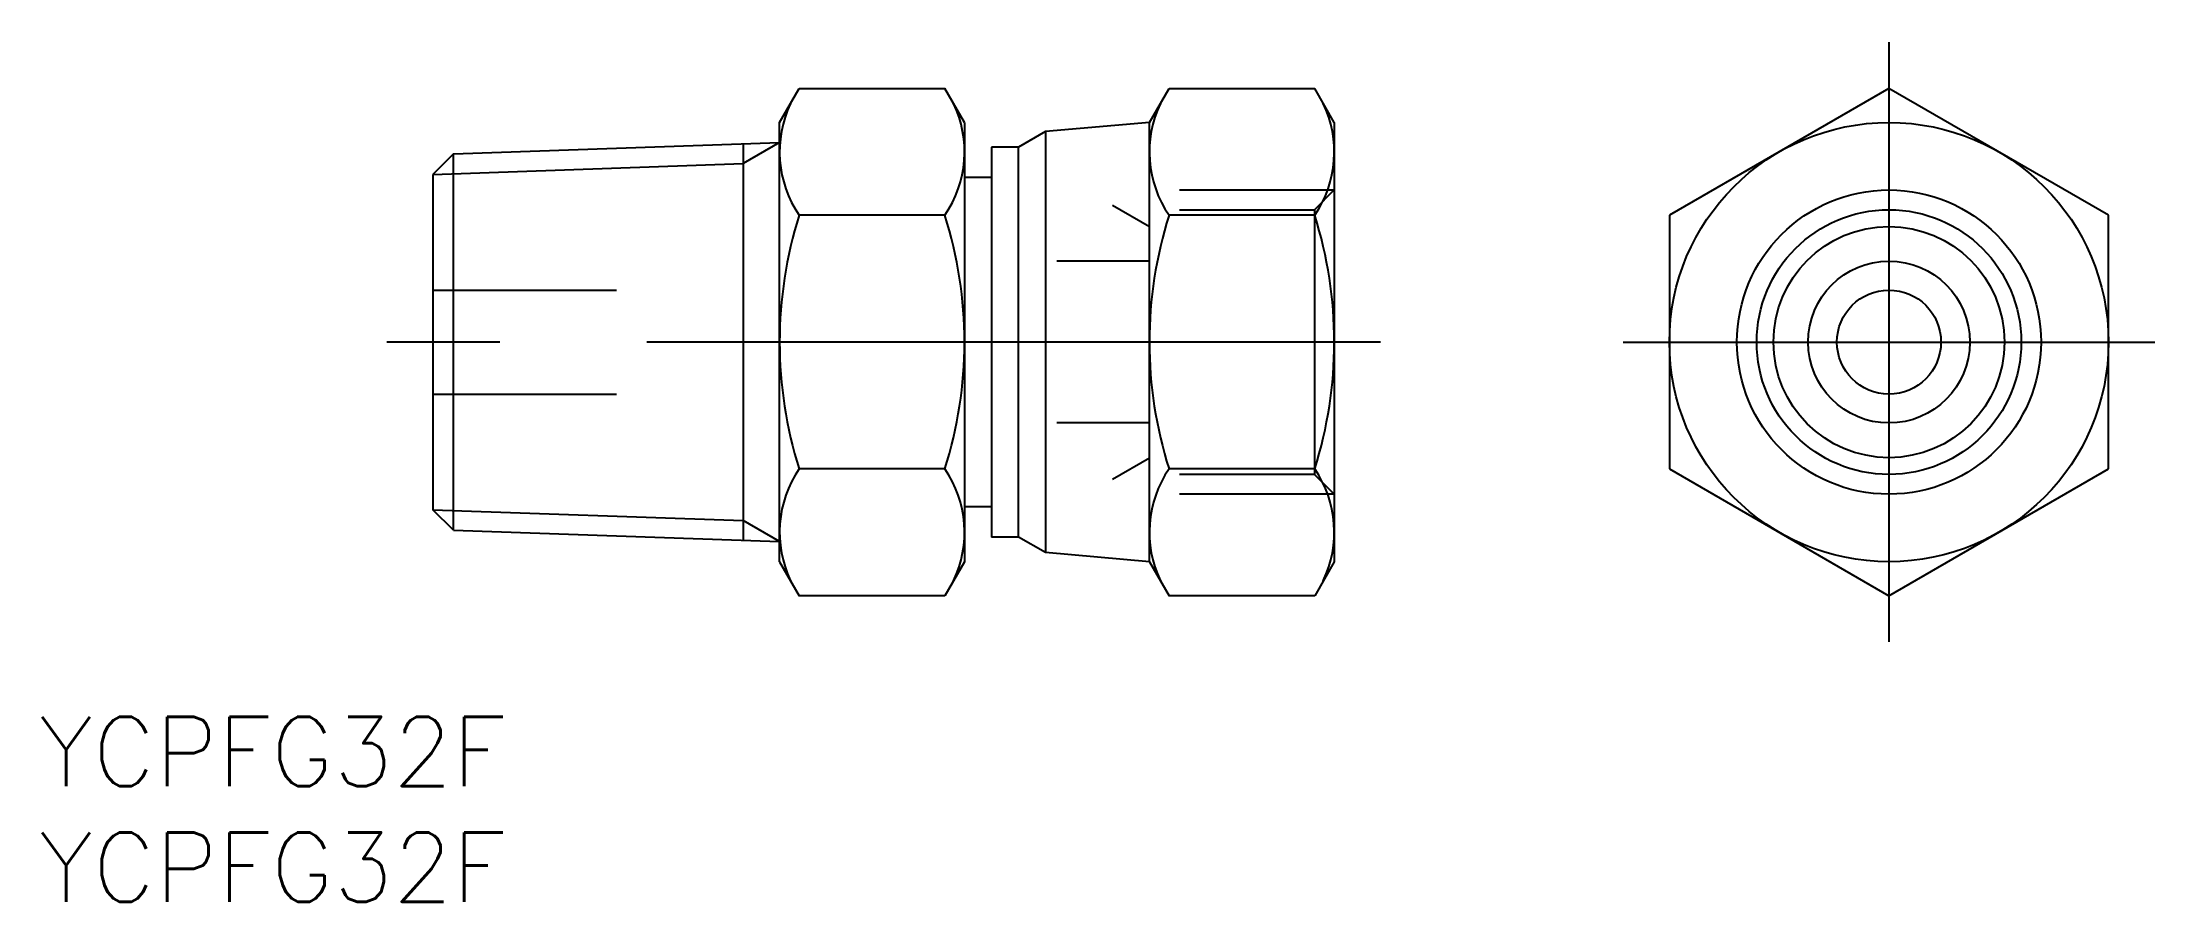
# Model space of a CAD drawing. Extents: x -79.9 to 11.5, y -24.2 to 13.
import ezdxf

# ---------------------------------------------------------------- set-up
doc = ezdxf.new("R2010")
doc.units = 0
doc.linetypes.add('CENTER', pattern=[50.8, 31.75, -6.35, 6.35, -6.35])
doc.linetypes.add('DASHED', pattern=[19.05, 12.7, -6.35])
doc.layers.get('0').update_dxf_attribs({"linetype": 'CONTINUOUS'})
doc.layers.add('CENTER', color=1, linetype='CENTER')
doc.styles.get("Standard").update_dxf_attribs({"font": 'txt.shx', "height": 3, "bigfont": 'bigfont.shx'})

msp = doc.modelspace()

# ---------------------------------------------------------------- linework, layer by layer
at = {"color": 7, "linetype": 'CONTINUOUS'}
for p, q in [((-48, 9.5), (-47.151, 10.97)), ((-47.151, 10.97), (-40.849, 10.97)), ((-40, 9.5), (-40.849, 10.97)), ((-32, 9.5), (-31.151, 10.97)), ((-31.151, 10.97), (-24.849, 10.97)), ((-24, 9.5), (-24.849, 10.97)), ((0, 10.97), (-9.5, 5.485)), ((9.5, 5.485), (0, 10.97)), ((-48, -9.5), (-48, 9.5)), ((-40, 9.5), (-40, -9.5)), ((-32, 9.5), (-36.49, 9.107)), ((-32, -9.5), (-32, 9.5)), ((-24, 9.5), (-24, -9.5)), ((-62.113, 8.14), (-48, 8.633)), ((-49.578, 8.578), (-49.578, -8.578)), ((-38.83, 8.432), (-38.83, -8.432)), ((-37.66, 8.432), (-38.83, 8.432)), ((-36.49, 9.107), (-37.66, 8.432)), ((-37.66, -8.432), (-37.66, 8.432)), ((-36.49, 9.107), (-36.49, -9.107)), ((-62.113, 8.14), (-63, 7.253)), ((-62.113, -8.14), (-62.113, 8.14)), ((-63, 7.253), (-63, -7.253)), ((-38.83, 7.125), (-40, 7.125)), ((-40.849, 5.485), (-47.151, 5.485)), ((-24.849, 5.485), (-31.151, 5.485)), ((-9.5, 5.485), (-9.5, -5.485)), ((9.5, -5.485), (9.5, 5.485)), ((-40.849, -5.485), (-47.151, -5.485)), ((-24.849, -5.485), (-31.151, -5.485)), ((-9.5, -5.485), (0, -10.97)), ((0, -10.97), (9.5, -5.485)), ((-62.113, -8.14), (-63, -7.253)), ((-38.83, -7.125), (-40, -7.125)), ((-62.113, -8.14), (-48, -8.633)), ((-37.66, -8.432), (-38.83, -8.432)), ((-36.49, -9.107), (-37.66, -8.432)), ((-32, -9.5), (-36.49, -9.107)), ((-48, -9.5), (-47.151, -10.97)), ((-40, -9.5), (-40.849, -10.97)), ((-32, -9.5), (-31.151, -10.97)), ((-24, -9.5), (-24.849, -10.97)), ((-40.849, -10.97), (-47.151, -10.97)), ((-24.849, -10.97), (-31.151, -10.97))]:
    msp.add_line(p, q, dxfattribs=at)
at = {"color": 3, "linetype": 'CONTINUOUS'}
for p, q in [((-48, 8.633), (-49.578, 7.722)), ((-63, 7.253), (-49.578, 7.722)), ((-33.6, 5.924), (-32, 5)), ((-33.6, -5.924), (-32, -5)), ((-63, -7.253), (-49.578, -7.722)), ((-48, -8.633), (-49.578, -7.722))]:
    msp.add_line(p, q, dxfattribs=at)
at = {"color": 3, "linetype": 'DASHED'}
for p, q in [((-30.7, 6.579), (-24, 6.579)), ((-24, 6.579), (-24.856, 5.723)), ((-30.7, 5.723), (-24.856, 5.723)), ((-24.856, 5.723), (-24.856, -5.723)), ((-32, 3.5), (-36, 3.5)), ((-63, 2.25), (-55.057, 2.25)), ((-63, -2.25), (-55.057, -2.25)), ((-32, -3.5), (-36, -3.5)), ((-24.856, -5.723), (-30.7, -5.723)), ((-24, -6.579), (-24.856, -5.723)), ((-24, -6.579), (-30.7, -6.579))]:
    msp.add_line(p, q, dxfattribs=at)
at = {"color": 7, "linetype": 'CONTINUOUS'}
for radius in [9.5, 5.723, 5, 3.5, 2.25]:
    msp.add_circle((0, 0), radius, dxfattribs=at)
at = {"color": 3, "linetype": 'CONTINUOUS'}
msp.add_circle((0, 0), 6.579, dxfattribs=at)
at = {"color": 7, "linetype": 'CONTINUOUS'}
for centre, radius, start, end in [((-43.144, 8.227), 4.856, 154.38425, 214.38425), ((-44.856, 8.227), 4.856, 325.61575, 25.61575), ((-27.144, 8.227), 4.856, 154.38425, 214.38425), ((-28.856, 8.227), 4.856, 325.61575, 25.61575), ((-29.849, 0), 18.151, 162.41205, 197.58795), ((-58.151, 0), 18.151, 342.41205, 17.58795), ((-13.849, 0), 18.151, 162.41205, 197.58795), ((-42.151, 0), 18.151, 342.41205, 17.58795), ((-43.144, -8.227), 4.856, 145.61575, 205.61575), ((-44.856, -8.227), 4.856, 334.38425, 34.38425), ((-27.144, -8.227), 4.856, 145.61575, 205.61575), ((-28.856, -8.227), 4.856, 334.38425, 34.38425)]:
    msp.add_arc(centre, radius, start, end, dxfattribs=at)
at = {"layer": 'CENTER', "color": 1, "linetype": 'CENTER'}
for p, q in [((0, 12.97), (0, -12.97)), ((-22, 0), (-65, 0)), ((-11.5, 0), (11.5, 0))]:
    msp.add_line(p, q, dxfattribs=at)

# ---------------------------------------------------------------- texts
at = {"color": 7, "linetype": 'CONTINUOUS'}
for p in [(-80.033, -19.209), (-80.033, -24.209)]:
    msp.add_text('YCPFG32F', height=3, dxfattribs=at).set_placement(p)

doc.saveas('drawing.dxf')
